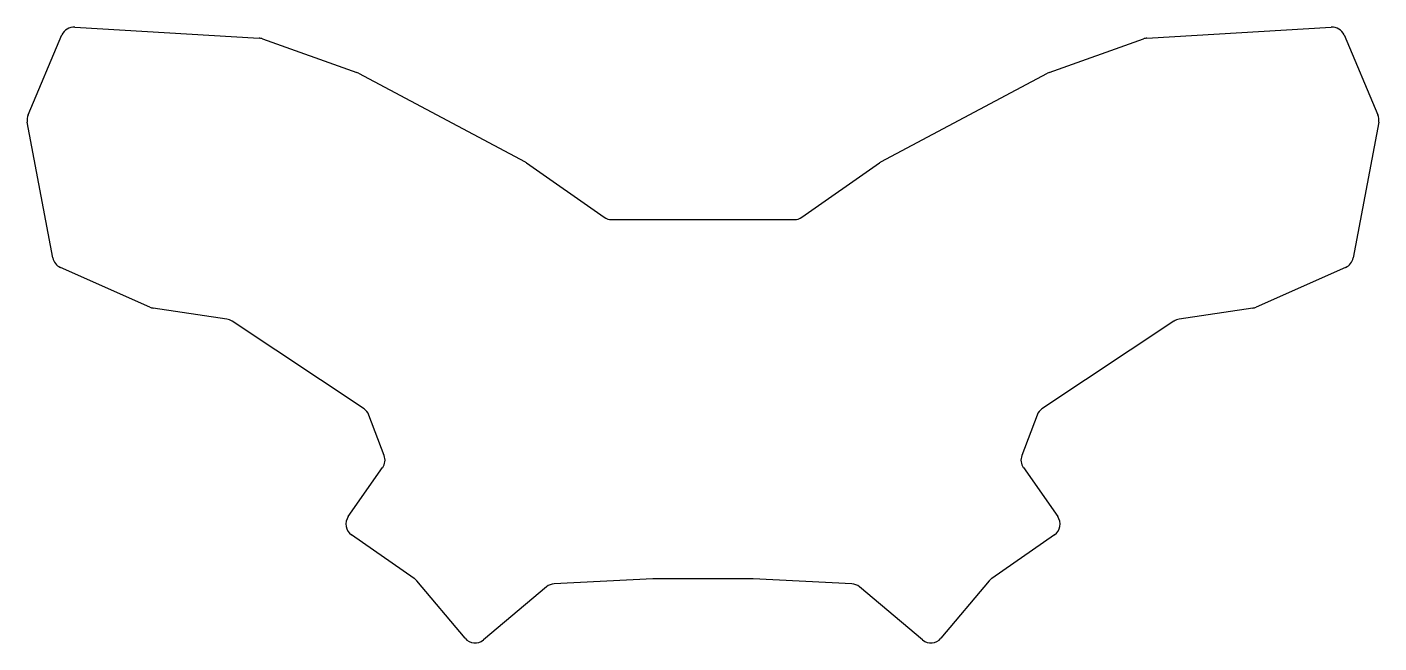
# Model space of a CAD drawing. Header units: millimetres. Extents: x 3 to 315, y -233 to -91.
import ezdxf

# ---------------------------------------------------------------- set-up
doc = ezdxf.new("R2010")
doc.units = ezdxf.units.MM

msp = doc.modelspace()

# ---------------------------------------------------------------- linework, layer by layer
for p, q in [((14.2, -90.54), (56.77, -93.09)), ((261.85, -93.09), (304.42, -90.54)), ((3.43, -110.8), (11.25, -92.36)), ((57.6, -93.26), (79.34, -101.02)), ((239.28, -101.02), (261.02, -93.26)), ((307.37, -92.36), (315.19, -110.8)), ((79.74, -101.2), (118.22, -121.68)), ((200.4, -121.68), (238.88, -101.2)), ((9.15, -143.83), (3.24, -112.52)), ((315.38, -112.52), (309.47, -143.83)), ((118.53, -121.87), (136.49, -134.45)), ((182.13, -134.45), (200.09, -121.87)), ((138.21, -134.99), (180.41, -134.99)), ((31.59, -155.19), (10.89, -146.02)), ((307.73, -146.02), (287.03, -155.19)), ((49.32, -157.97), (32.35, -155.42)), ((286.26, -155.42), (269.3, -157.97)), ((81.02, -178.67), (50.53, -158.44)), ((268.09, -158.44), (237.6, -178.67)), ((85.67, -189.45), (82.16, -180.11)), ((236.45, -180.11), (232.95, -189.45)), ((77.38, -203.57), (85.32, -192.23)), ((233.3, -192.23), (241.24, -203.57)), ((92.62, -217.83), (78.12, -207.75)), ((240.49, -207.75), (226, -217.83)), ((104.36, -231.65), (93.21, -218.37)), ((147.71, -217.93), (124.95, -219.09)), ((170.76, -217.92), (147.86, -217.92)), ((193.67, -219.09), (170.91, -217.93)), ((225.41, -218.37), (214.26, -231.65)), ((123.17, -219.78), (108.58, -232.02)), ((210.04, -232.02), (195.45, -219.78))]:
    msp.add_line(p, q)
for centre, start, end in [((14.02, -93.54), 86.5685, 157), ((304.6, -93.54), 23, 93.4315), ((56.59, -96.09), 70.3686, 86.5685), ((262.03, -96.09), 93.4315, 109.6314), ((78.33, -103.84), 61.966, 70.3686), ((240.29, -103.84), 109.6314, 118.034), ((6.19, -111.97), 157, 190.6901), ((312.43, -111.97), 349.3099, 23), ((116.81, -124.33), 55, 61.966), ((201.81, -124.33), 118.034, 125), ((138.21, -131.99), 235, 270), ((180.41, -131.99), 270, 305), ((12.1, -143.27), 190.6901, 246.0967), ((306.52, -143.27), 293.9033, 349.3099), ((32.8, -152.45), 246.0967, 261.4349), ((285.82, -152.45), 278.5651, 293.9033), ((48.87, -160.94), 56.4302, 81.4349), ((269.75, -160.94), 98.5651, 123.5698), ((79.36, -181.17), 20.5963, 56.4302), ((239.26, -181.17), 123.5698, 159.4037), ((82.87, -190.51), 325, 20.5963), ((235.75, -190.51), 159.4037, 215), ((79.84, -205.29), 145, 235.1923), ((238.78, -205.29), 304.8077, 35), ((90.91, -220.3), 40, 55.1923), ((147.86, -220.92), 90, 92.9112), ((170.76, -220.92), 87.0888, 90), ((227.71, -220.3), 124.8077, 140), ((125.1, -222.08), 92.9112, 130), ((193.52, -222.08), 50, 87.0888), ((106.65, -229.73), 220, 310), ((211.96, -229.73), 230, 320)]:
    msp.add_arc(centre, 3, start, end)

doc.saveas('drawing.dxf')
